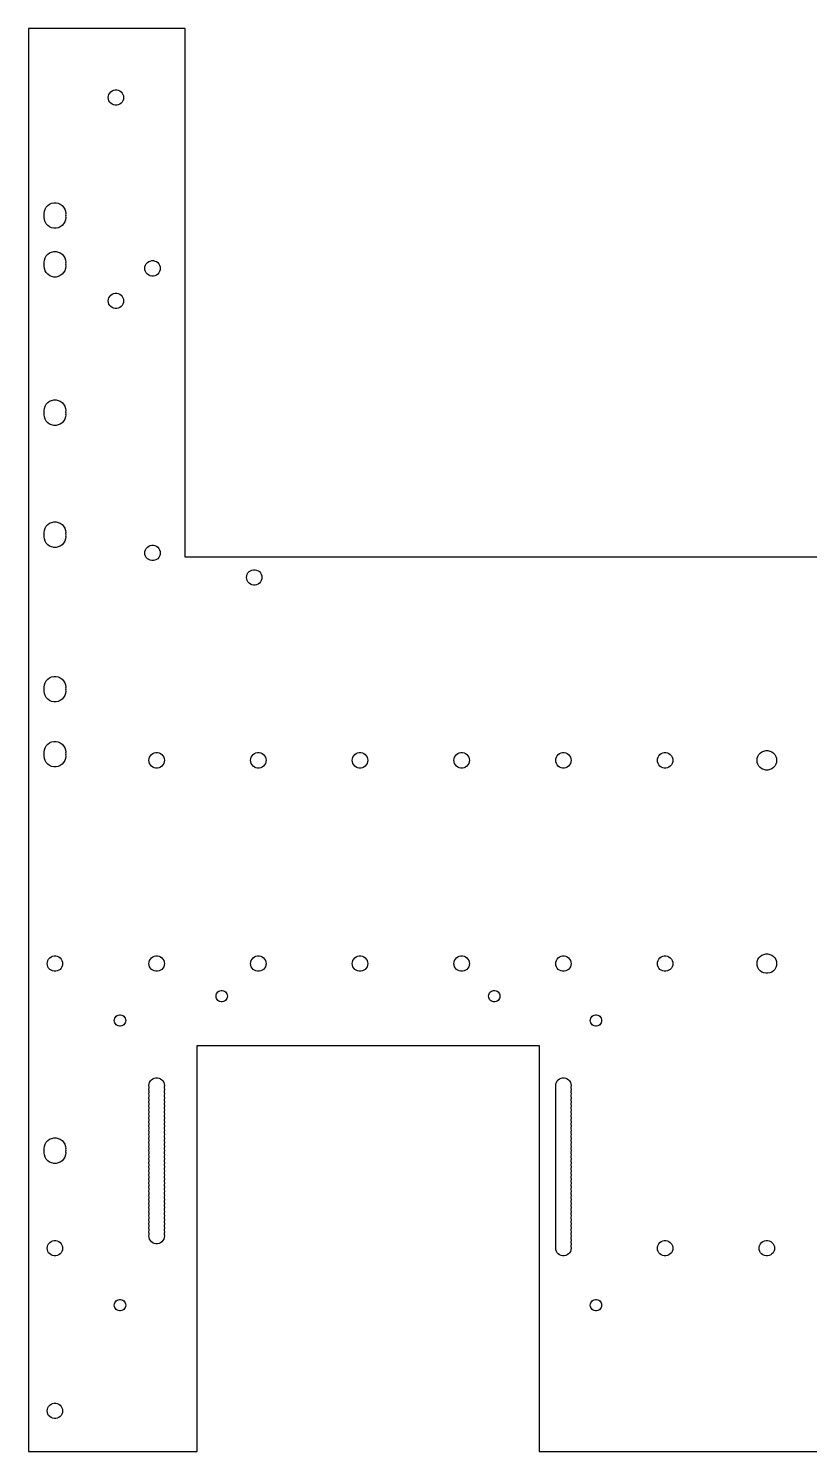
# Model space of a CAD drawing. Extents: x 0 to 384, y 0 to 350.
# Drawn here: x 0.2 to 192.1, y 0.2 to 350 of the extents above; entities that cross this region are included whole.
import ezdxf

# ---------------------------------------------------------------- set-up
doc = ezdxf.new("R2010")
doc.units = 0
doc.layers.add('Layer_1', color=7, linetype='CONTINUOUS')

msp = doc.modelspace()

# ---------------------------------------------------------------- linework, layer by layer
at = {"layer": 'Layer_1', "color": 7}
for points in [[(41.721136, 100.07416), (125.66323, 100.07416), (125.66323, 0.24974), (383.985, 0.24974), (383.985, 349.984991), (346.51084, 349.984991), (346.51084, 220.083353), (38.723204, 220.083353), (38.723204, 349.984991), (0.249744, 349.984991), (0.249744, 0.24974), (41.721136, 0.24974)], [(21.536473, 331.109287), (21.148244, 331.192487), (20.78566, 331.354347), (20.464621, 331.587303), (20.199103, 331.88228), (20.000816, 332.226042), (19.878065, 332.60384), (19.836515, 332.998503), (19.878065, 333.393206), (20.000816, 333.771003), (20.199103, 334.114766), (20.464621, 334.409365), (20.78566, 334.642321), (21.148244, 334.80418), (21.536473, 334.88738), (21.933389, 334.88738), (22.32162, 334.80418), (22.684205, 334.642321), (23.005243, 334.409365), (23.27076, 334.114766), (23.469048, 333.771003), (23.591799, 333.393206), (23.633339, 332.998503), (23.591799, 332.60384), (23.469048, 332.226042), (23.27076, 331.88228), (23.005243, 331.587303), (22.684205, 331.354347), (22.32162, 331.192487), (21.933389, 331.109287)], [(6.468445, 300.887173), (5.926948, 301.002138), (5.42118, 301.226775), (4.973275, 301.552384), (4.602759, 301.963121), (4.325911, 302.442724), (4.154816, 302.969333), (4.09703, 303.51992), (4.123468, 303.769516), (4.09703, 304.01949), (4.123468, 304.269086), (4.09703, 304.51906), (4.154816, 305.069647), (4.325911, 305.596257), (4.602759, 306.075897), (4.973275, 306.486558), (5.42118, 306.812168), (5.926948, 307.036804), (6.468445, 307.15177), (7.022066, 307.15177), (7.563601, 307.036804), (8.069369, 306.812168), (8.517236, 306.486558), (8.887752, 306.075897), (9.164601, 305.596257), (9.335695, 305.069647), (9.393482, 304.51906), (9.367044, 304.269086), (9.393482, 304.01949), (9.367044, 303.769516), (9.393482, 303.51992), (9.335695, 302.969333), (9.164601, 302.442724), (8.887752, 301.963121), (8.517236, 301.552384), (8.069369, 301.226775), (7.563601, 301.002138), (7.022066, 300.887173)], [(6.468445, 288.896237), (5.926948, 289.011202), (5.42118, 289.235838), (4.973275, 289.561448), (4.602759, 289.972185), (4.325911, 290.451825), (4.154816, 290.978397), (4.09703, 291.528984), (4.123468, 291.77858), (4.09703, 292.028554), (4.123468, 292.27815), (4.09703, 292.528124), (4.154816, 293.078673), (4.325911, 293.605283), (4.602759, 294.084923), (4.973275, 294.495622), (5.42118, 294.82161), (5.926948, 295.046246), (6.468445, 295.161212), (7.022066, 295.161212), (7.563601, 295.046246), (8.069369, 294.82161), (8.517236, 294.495622), (8.887752, 294.084923), (9.164601, 293.605283), (9.335695, 293.078673), (9.393482, 292.528124), (9.367044, 292.27815), (9.393482, 292.028554), (9.367044, 291.77858), (9.393482, 291.528984), (9.335695, 290.978397), (9.164601, 290.451825), (8.887752, 289.972185), (8.517236, 289.561448), (8.069369, 289.235838), (7.563601, 289.011202), (7.022066, 288.896237)], [(30.530267, 289.140916), (30.142038, 289.224115), (29.779454, 289.385974), (29.458416, 289.618931), (29.192897, 289.913908), (28.994609, 290.25767), (28.871859, 290.635467), (28.830319, 291.03017), (28.871859, 291.424872), (28.994609, 291.802669), (29.192897, 292.146431), (29.458416, 292.441409), (29.779454, 292.674365), (30.142038, 292.836224), (30.530267, 292.919423), (30.927184, 292.919423), (31.315414, 292.836224), (31.677999, 292.674365), (31.999036, 292.441409), (32.264554, 292.146431), (32.462843, 291.802669), (32.585592, 291.424872), (32.627132, 291.03017), (32.585592, 290.635467), (32.462843, 290.25767), (32.264554, 289.913908), (31.999036, 289.618931), (31.677999, 289.385974), (31.315414, 289.224115), (30.927184, 289.140916)], [(21.536473, 281.146996), (21.148244, 281.230196), (20.78566, 281.392055), (20.464621, 281.625012), (20.199103, 281.919989), (20.000816, 282.26375), (19.878065, 282.641549), (19.836515, 283.036251), (19.878065, 283.430953), (20.000816, 283.808751), (20.199103, 284.152513), (20.464621, 284.44749), (20.78566, 284.680447), (21.148244, 284.842305), (21.536473, 284.925505), (21.933389, 284.925505), (22.32162, 284.842305), (22.684205, 284.680447), (23.005243, 284.44749), (23.27076, 284.152513), (23.469048, 283.808751), (23.591799, 283.430953), (23.633339, 283.036251), (23.591799, 282.641549), (23.469048, 282.26375), (23.27076, 281.919989), (23.005243, 281.625012), (22.684205, 281.392055), (22.32162, 281.230196), (21.933389, 281.146996)], [(6.468445, 252.423744), (5.926948, 252.53871), (5.42118, 252.763346), (4.973275, 253.088956), (4.602759, 253.499654), (4.325911, 253.979295), (4.154816, 254.505905), (4.097029, 255.056454), (4.123467, 255.306428), (4.097029, 255.556023), (4.123467, 255.805998), (4.097029, 256.055594), (4.154816, 256.606181), (4.325911, 257.132752), (4.602759, 257.612393), (4.973275, 258.023092), (5.42118, 258.348702), (5.926948, 258.573338), (6.468445, 258.688303), (7.022066, 258.688303), (7.563601, 258.573338), (8.069369, 258.348702), (8.517236, 258.023092), (8.887752, 257.612393), (9.164601, 257.132752), (9.335695, 256.606181), (9.393482, 256.055594), (9.367044, 255.805998), (9.393482, 255.556023), (9.367044, 255.306428), (9.393482, 255.056454), (9.335695, 254.505905), (9.164601, 253.979295), (8.887752, 253.499654), (8.517236, 253.088956), (8.069369, 252.763346), (7.563601, 252.53871), (7.022066, 252.423744)], [(6.468445, 222.446422), (5.926948, 222.561388), (5.42118, 222.786024), (4.973275, 223.112012), (4.602759, 223.522674), (4.325911, 224.002314), (4.154816, 224.528924), (4.09703, 225.079472), (4.123468, 225.329067), (4.09703, 225.578664), (4.123468, 225.82826), (4.09703, 226.078234), (4.154816, 226.62882), (4.325911, 227.155393), (4.602759, 227.635034), (4.973275, 228.04577), (5.42118, 228.371758), (5.926948, 228.596395), (6.468445, 228.711361), (7.022066, 228.711361), (7.563601, 228.596395), (8.069369, 228.371758), (8.517236, 228.04577), (8.887752, 227.635034), (9.164601, 227.155393), (9.335695, 226.62882), (9.393482, 226.078234), (9.367044, 225.82826), (9.393482, 225.578664), (9.367044, 225.329067), (9.393482, 225.079472), (9.335695, 224.528924), (9.164601, 224.002314), (8.887752, 223.522674), (8.517236, 223.112012), (8.069369, 222.786024), (7.563601, 222.561388), (7.022066, 222.446422)], [(30.530267, 219.193883), (30.142038, 219.277083), (29.779454, 219.438943), (29.458416, 219.671521), (29.192897, 219.966498), (28.994609, 220.310259), (28.871859, 220.688057), (28.830319, 221.082759), (28.871859, 221.477461), (28.994609, 221.855259), (29.192897, 222.19902), (29.458416, 222.493998), (29.779454, 222.726576), (30.142038, 222.888813), (30.530267, 222.972013), (30.927184, 222.972013), (31.315414, 222.888813), (31.677999, 222.726576), (31.999036, 222.493998), (32.264554, 222.19902), (32.462843, 221.855259), (32.585592, 221.477461), (32.627132, 221.082759), (32.585592, 220.688057), (32.462843, 220.310259), (32.264554, 219.966498), (31.999036, 219.671521), (31.677999, 219.438943), (31.315414, 219.277083), (30.927184, 219.193883)], [(55.513018, 213.198434), (55.124788, 213.281634), (54.762204, 213.443492), (54.441165, 213.676071), (54.175648, 213.971048), (53.977359, 214.31481), (53.85461, 214.692608), (53.81306, 215.08731), (53.85461, 215.482012), (53.977359, 215.85981), (54.175648, 216.203571), (54.441165, 216.498171), (54.762204, 216.730749), (55.124788, 216.892607), (55.513018, 216.975807), (55.909934, 216.975807), (56.298164, 216.892607), (56.660748, 216.730749), (56.981786, 216.498171), (57.247304, 216.203571), (57.445592, 215.85981), (57.568342, 215.482012), (57.609892, 215.08731), (57.568342, 214.692608), (57.445592, 214.31481), (57.247304, 213.971048), (56.981786, 213.676071), (56.660748, 213.443492), (56.298164, 213.281634), (55.909934, 213.198434)], [(6.468445, 184.47518), (5.926948, 184.58977), (5.42118, 184.81441), (4.973275, 185.1404), (4.602759, 185.55105), (4.325911, 186.0307), (4.154816, 186.55731), (4.097029, 187.10793), (4.123467, 187.35791), (4.097029, 187.6075), (4.123467, 187.8571), (4.097029, 188.10669), (4.154816, 188.65724), (4.325911, 189.18389), (4.602759, 189.66353), (4.973275, 190.07419), (5.42118, 190.40018), (5.926948, 190.62482), (6.468445, 190.73979), (7.022066, 190.73979), (7.563601, 190.62482), (8.069369, 190.40018), (8.517236, 190.07419), (8.887752, 189.66353), (9.164601, 189.18389), (9.335695, 188.65724), (9.393482, 188.10669), (9.367044, 187.8571), (9.393482, 187.6075), (9.367044, 187.35791), (9.393482, 187.10793), (9.335695, 186.55731), (9.164601, 186.0307), (8.887752, 185.55105), (8.517236, 185.1404), (8.069369, 184.81441), (7.563601, 184.58977), (7.022066, 184.47518)], [(6.468445, 168.48731), (5.926948, 168.60226), (5.42118, 168.8269), (4.973275, 169.15251), (4.602759, 169.56318), (4.325911, 170.04282), (4.154816, 170.56942), (4.097029, 171.12001), (4.123467, 171.36961), (4.097029, 171.61921), (4.123467, 171.86881), (4.097029, 172.11839), (4.154816, 172.66894), (4.325911, 173.19556), (4.602759, 173.6752), (4.973275, 174.08589), (5.42118, 174.41188), (5.926948, 174.63652), (6.468445, 174.75149), (7.022066, 174.75149), (7.563601, 174.63652), (8.069369, 174.41188), (8.517236, 174.08589), (8.887752, 173.6752), (9.164601, 173.19556), (9.335695, 172.66894), (9.393482, 172.11839), (9.367044, 171.86881), (9.393482, 171.61921), (9.367044, 171.36961), (9.393482, 171.12001), (9.335695, 170.56942), (9.164601, 170.04282), (8.887752, 169.56318), (8.517236, 169.15251), (8.069369, 168.8269), (7.563601, 168.60226), (7.022066, 168.48731)], [(31.529565, 168.23249), (31.141336, 168.31559), (30.778751, 168.47783), (30.457712, 168.71042), (30.192195, 169.00538), (29.993907, 169.34915), (29.871157, 169.72695), (29.829617, 170.12165), (29.871157, 170.51639), (29.993907, 170.89419), (30.192195, 171.23795), (30.457712, 171.53293), (30.778751, 171.76551), (31.141336, 171.92736), (31.529565, 172.01056), (31.926482, 172.01056), (32.314711, 171.92736), (32.677296, 171.76551), (32.998335, 171.53293), (33.263853, 171.23795), (33.462141, 170.89419), (33.584891, 170.51639), (33.626431, 170.12165), (33.584891, 169.72695), (33.462141, 169.34915), (33.263853, 169.00538), (32.998335, 168.71042), (32.677296, 168.47783), (32.314711, 168.31559), (31.926482, 168.23249)], [(56.909269, 168.23249), (56.512316, 168.23249), (56.124085, 168.31559), (55.761502, 168.47783), (55.440463, 168.71042), (55.174946, 169.00538), (54.976279, 169.34915), (54.85353, 169.72695), (54.81199, 170.12165), (54.85353, 170.51639), (54.976279, 170.89419), (55.174946, 171.23795), (55.440463, 171.53293), (55.761502, 171.76551), (56.124085, 171.92736), (56.512316, 172.01056), (56.909269, 172.01056), (57.2975, 171.92736), (57.660084, 171.76551), (57.981123, 171.53293), (58.24664, 171.23795), (58.444928, 170.89419), (58.567678, 170.51639), (58.609228, 170.12165), (58.567678, 169.72695), (58.444928, 169.34915), (58.24664, 169.00538), (57.981123, 168.71042), (57.660084, 168.47783), (57.2975, 168.31559)], [(80.157619, 169.00491), (79.958954, 169.34867), (79.836959, 169.72647), (79.795039, 170.12117), (79.836959, 170.51588), (79.958954, 170.89367), (80.157619, 171.23743), (80.423515, 171.53241), (80.744176, 171.765), (81.106761, 171.92722), (81.494499, 172.01052), (81.892208, 172.01052), (82.279947, 171.92722), (82.642532, 171.765), (82.963192, 171.53241), (83.229087, 171.23743), (83.427754, 170.89367), (83.549748, 170.51588), (83.591668, 170.12117), (83.549748, 169.72647), (83.427754, 169.34867), (83.229087, 169.00491), (82.963192, 168.70994), (82.642532, 168.47736), (82.279947, 168.3155), (81.892208, 168.2324), (81.494499, 168.2324), (81.106761, 168.3155), (80.744176, 168.47736), (80.423515, 168.70994)], [(106.47745, 168.23249), (106.08974, 168.31559), (105.72715, 168.47783), (105.40649, 168.71042), (105.1406, 169.00538), (104.94193, 169.34915), (104.81993, 169.72695), (104.77803, 170.12165), (104.81993, 170.51639), (104.94193, 170.89419), (105.1406, 171.23795), (105.40649, 171.53293), (105.72715, 171.76551), (106.08974, 171.92736), (106.47745, 172.01056), (106.87518, 172.01056), (107.26293, 171.92736), (107.62551, 171.76551), (107.94617, 171.53293), (108.21207, 171.23795), (108.41073, 170.89419), (108.53272, 170.51639), (108.57462, 170.12165), (108.53272, 169.72695), (108.41073, 169.34915), (108.21207, 169.00538), (107.94617, 168.71042), (107.62551, 168.47783), (107.26293, 168.31559), (106.87518, 168.23249)], [(131.46021, 168.23249), (131.07249, 168.31559), (130.70989, 168.47783), (130.38924, 168.71042), (130.12335, 169.00538), (129.92467, 169.34915), (129.80268, 169.72695), (129.76078, 170.12165), (129.80268, 170.51639), (129.92467, 170.89419), (130.12335, 171.23795), (130.38924, 171.53293), (130.70989, 171.76551), (131.07249, 171.92736), (131.46021, 172.01056), (131.85793, 172.01056), (132.24567, 171.92736), (132.60825, 171.76551), (132.92892, 171.53293), (133.19481, 171.23795), (133.39347, 170.89419), (133.51547, 170.51639), (133.55737, 170.12165), (133.51547, 169.72695), (133.39347, 169.34915), (133.19481, 169.00538), (132.92892, 168.71042), (132.60825, 168.47783), (132.24567, 168.31559), (131.85793, 168.23249)], [(156.44297, 168.23249), (156.05523, 168.31559), (155.69265, 168.47783), (155.37199, 168.71042), (155.1061, 169.00538), (154.90742, 169.34915), (154.78544, 169.72695), (154.74354, 170.12165), (154.78544, 170.51639), (154.90742, 170.89419), (155.1061, 171.23795), (155.37199, 171.53293), (155.69265, 171.76551), (156.05523, 171.92736), (156.44297, 172.01056), (156.84068, 172.01056), (157.22843, 171.92736), (157.59101, 171.76551), (157.91168, 171.53293), (158.17757, 171.23795), (158.37623, 170.89419), (158.49823, 170.51639), (158.54013, 170.12165), (158.49823, 169.72695), (158.37623, 169.34915), (158.17757, 169.00538), (157.91168, 168.71042), (157.59101, 168.47783), (157.22843, 168.31559), (156.84068, 168.23249)], [(181.37379, 167.73586), (180.88313, 167.83986), (180.42544, 168.04446), (180.01973, 168.3383), (179.68395, 168.71119), (179.43317, 169.1459), (179.27831, 169.62251), (179.22621, 170.12113), (179.27831, 170.61976), (179.43317, 171.09638), (179.68395, 171.53109), (180.01973, 171.90397), (180.42544, 172.19782), (180.88313, 172.4024), (181.37379, 172.5064), (181.87544, 172.5064), (182.3661, 172.4024), (182.82378, 172.19782), (183.2295, 171.90397), (183.56526, 171.53109), (183.81606, 171.09638), (183.97091, 170.61976), (184.02301, 170.12113), (183.97091, 169.62251), (183.81606, 169.1459), (183.56526, 168.71119), (183.2295, 168.3383), (182.82378, 168.04446), (182.3661, 167.83986), (181.87544, 167.73586)], [(181.37379, 117.77372), (180.88313, 117.87772), (180.42544, 118.08232), (180.01973, 118.37616), (179.68395, 118.74904), (179.43317, 119.18368), (179.27831, 119.66033), (179.22621, 120.15895), (179.27831, 120.65759), (179.43317, 121.13424), (179.68395, 121.56887), (180.01973, 121.94176), (180.42544, 122.2356), (180.88313, 122.44019), (181.37379, 122.54419), (181.87544, 122.54419), (182.3661, 122.44019), (182.82378, 122.2356), (183.2295, 121.94176), (183.56526, 121.56887), (183.81606, 121.13424), (183.97091, 120.65759), (184.02301, 120.15895), (183.97091, 119.66033), (183.81606, 119.18368), (183.56526, 118.74904), (183.2295, 118.37616), (182.82378, 118.08232), (182.3661, 117.87772), (181.87544, 117.77372)], [(6.546816, 118.27031), (6.158587, 118.35351), (5.796002, 118.51537), (5.474964, 118.74833), (5.209446, 119.04292), (5.011158, 119.38668), (4.888408, 119.76448), (4.846862, 120.15918), (4.888408, 120.55389), (5.011158, 120.93168), (5.209446, 121.27544), (5.474964, 121.57005), (5.796002, 121.80301), (6.158587, 121.96486), (6.546816, 122.04806), (6.943733, 122.04806), (7.331963, 121.96486), (7.694547, 121.80301), (8.015585, 121.57005), (8.281103, 121.27544), (8.479391, 120.93168), (8.602141, 120.55389), (8.643687, 120.15918), (8.602141, 119.76448), (8.479391, 119.38668), (8.281103, 119.04292), (8.015585, 118.74833), (7.694547, 118.51537), (7.331963, 118.35351), (6.943733, 118.27031)], [(31.529565, 118.27031), (31.141336, 118.35351), (30.778751, 118.51537), (30.457712, 118.74833), (30.192195, 119.04292), (29.993907, 119.38668), (29.871157, 119.76448), (29.829617, 120.15918), (29.871157, 120.55389), (29.993907, 120.93168), (30.192195, 121.27544), (30.457712, 121.57005), (30.778751, 121.80301), (31.141336, 121.96486), (31.529565, 122.04806), (31.926482, 122.04806), (32.314711, 121.96486), (32.677296, 121.80301), (32.998335, 121.57005), (33.263853, 121.27544), (33.462141, 120.93168), (33.584891, 120.55389), (33.626431, 120.15918), (33.584891, 119.76448), (33.462141, 119.38668), (33.263853, 119.04292), (32.998335, 118.74833), (32.677296, 118.51537), (32.314711, 118.35351), (31.926482, 118.27031)], [(56.512316, 118.27031), (56.124085, 118.35351), (55.761502, 118.51537), (55.440463, 118.74833), (55.174946, 119.04292), (54.976279, 119.38668), (54.85353, 119.76448), (54.81199, 120.15918), (54.85353, 120.55389), (54.976279, 120.93168), (55.174946, 121.27544), (55.440463, 121.57005), (55.761502, 121.80301), (56.124085, 121.96486), (56.512316, 122.04806), (56.909269, 122.04806), (57.2975, 121.96486), (57.660084, 121.80301), (57.981123, 121.57005), (58.24664, 121.27544), (58.444928, 120.93168), (58.567678, 120.55389), (58.609228, 120.15918), (58.567678, 119.76448), (58.444928, 119.38668), (58.24664, 119.04292), (57.981123, 118.74833), (57.660084, 118.51537), (57.2975, 118.35351), (56.909269, 118.27031)], [(81.494688, 118.27031), (81.106949, 118.35351), (80.744365, 118.51537), (80.423703, 118.74833), (80.157808, 119.04292), (79.959143, 119.38668), (79.837147, 119.76448), (79.795227, 120.15918), (79.837147, 120.55389), (79.959143, 120.93168), (80.157808, 121.27544), (80.423703, 121.57005), (80.744365, 121.80301), (81.106949, 121.96486), (81.494688, 122.04806), (81.892397, 122.04806), (82.280135, 121.96486), (82.64272, 121.80301), (82.963381, 121.57005), (83.229275, 121.27544), (83.427942, 120.93168), (83.549937, 120.55389), (83.591847, 120.15918), (83.549937, 119.76448), (83.427942, 119.38668), (83.229275, 119.04292), (82.963381, 118.74833), (82.64272, 118.51537), (82.280135, 118.35351), (81.892397, 118.27031)], [(106.47745, 118.27031), (106.08974, 118.35351), (105.72715, 118.51537), (105.40649, 118.74833), (105.1406, 119.04292), (104.94193, 119.38668), (104.81993, 119.76448), (104.77803, 120.15918), (104.81993, 120.55389), (104.94193, 120.93168), (105.1406, 121.27544), (105.40649, 121.57005), (105.72715, 121.80301), (106.08974, 121.96486), (106.47745, 122.04806), (106.87518, 122.04806), (107.26293, 121.96486), (107.62551, 121.80301), (107.94617, 121.57005), (108.21207, 121.27544), (108.41073, 120.93168), (108.53272, 120.55389), (108.57462, 120.15918), (108.53272, 119.76448), (108.41073, 119.38668), (108.21207, 119.04292), (107.94617, 118.74833), (107.62551, 118.51537), (107.26293, 118.35351), (106.87518, 118.27031)], [(131.46021, 118.27031), (131.07249, 118.35351), (130.70989, 118.51537), (130.38924, 118.74833), (130.12335, 119.04292), (129.92467, 119.38668), (129.80268, 119.76448), (129.76078, 120.15918), (129.80268, 120.55389), (129.92467, 120.93168), (130.12335, 121.27544), (130.38924, 121.57005), (130.70989, 121.80301), (131.07249, 121.96486), (131.46021, 122.04806), (131.85793, 122.04806), (132.24567, 121.96486), (132.60825, 121.80301), (132.92892, 121.57005), (133.19481, 121.27544), (133.39347, 120.93168), (133.51547, 120.55389), (133.55737, 120.15918), (133.51547, 119.76448), (133.39347, 119.38668), (133.19481, 119.04292), (132.92892, 118.74833), (132.60825, 118.51537), (132.24567, 118.35351), (131.85793, 118.27031)], [(156.44297, 118.27031), (156.05523, 118.35351), (155.69265, 118.51537), (155.37199, 118.74833), (155.1061, 119.04292), (154.90742, 119.38668), (154.78544, 119.76448), (154.74354, 120.15918), (154.78544, 120.55389), (154.90742, 120.93168), (155.1061, 121.27544), (155.37199, 121.57005), (155.69265, 121.80301), (156.05523, 121.96486), (156.44297, 122.04806), (156.84068, 122.04806), (157.22843, 121.96486), (157.59101, 121.80301), (157.91168, 121.57005), (158.17757, 121.27544), (158.37623, 120.93168), (158.49823, 120.55389), (158.54013, 120.15918), (158.49823, 119.76448), (158.37623, 119.38668), (158.17757, 119.04292), (157.91168, 118.74833), (157.59101, 118.51537), (157.22843, 118.35351), (156.84068, 118.27031)], [(47.570793, 110.77399), (47.284881, 110.83479), (47.017475, 110.95392), (46.780662, 111.1256), (46.585018, 111.3423), (46.438851, 111.59606), (46.348581, 111.87363), (46.318361, 112.16446), (46.348581, 112.45527), (46.438851, 112.73285), (46.585018, 112.98661), (46.780662, 113.20331), (47.017475, 113.37499), (47.284881, 113.49412), (47.570793, 113.55492), (47.863127, 113.55492), (48.149041, 113.49412), (48.416446, 113.37499), (48.652881, 113.20331), (48.848526, 112.98661), (48.994693, 112.73285), (49.084953, 112.45527), (49.115173, 112.16446), (49.084953, 111.87363), (48.994693, 111.59606), (48.848526, 111.3423), (48.652881, 111.1256), (48.416446, 110.95392), (48.149041, 110.83479), (47.863127, 110.77399)], [(114.52489, 110.77399), (114.23821, 110.83479), (113.97157, 110.95392), (113.73475, 111.1256), (113.53872, 111.3423), (113.39294, 111.59606), (113.30314, 111.87363), (113.27294, 112.16446), (113.30314, 112.45527), (113.39294, 112.73285), (113.53872, 112.98661), (113.73475, 113.20331), (113.97157, 113.37499), (114.23821, 113.49412), (114.52489, 113.55492), (114.81685, 113.55492), (115.10351, 113.49412), (115.37016, 113.37499), (115.60698, 113.20331), (115.80299, 112.98661), (115.94879, 112.73285), (116.03879, 112.45527), (116.06899, 112.16446), (116.03879, 111.87363), (115.94879, 111.59606), (115.80299, 111.3423), (115.60698, 111.1256), (115.37016, 110.95392), (115.10351, 110.83479), (114.81685, 110.77399)], [(22.588043, 104.77855), (22.302131, 104.83935), (22.034724, 104.95848), (21.798289, 105.13017), (21.602644, 105.34687), (21.456478, 105.60063), (21.366218, 105.87858), (21.335998, 106.1694), (21.366218, 106.46022), (21.456478, 106.73818), (21.602644, 106.99194), (21.798289, 107.20863), (22.034724, 107.38032), (22.302131, 107.49945), (22.588043, 107.56025), (22.880378, 107.56025), (23.16629, 107.49945), (23.433696, 107.38032), (23.670131, 107.20863), (23.865776, 106.99194), (24.011943, 106.73818), (24.102213, 106.46022), (24.132433, 106.1694), (24.102213, 105.87858), (24.011943, 105.60063), (23.865776, 105.34687), (23.670131, 105.13017), (23.433696, 104.95848), (23.16629, 104.83935), (22.880378, 104.77855)], [(139.50767, 104.77855), (139.221, 104.83935), (138.95435, 104.95848), (138.71754, 105.13017), (138.52151, 105.34687), (138.37573, 105.60063), (138.28583, 105.87858), (138.25563, 106.1694), (138.28583, 106.46022), (138.37573, 106.73818), (138.52151, 106.99194), (138.71754, 107.20863), (138.95435, 107.38032), (139.221, 107.49945), (139.50767, 107.56025), (139.79963, 107.56025), (140.0863, 107.49945), (140.35295, 107.38032), (140.58977, 107.20863), (140.78577, 106.99194), (140.93156, 106.73818), (141.02146, 106.46022), (141.05166, 106.1694), (141.02146, 105.87858), (140.93156, 105.60063), (140.78577, 105.34687), (140.58977, 105.13017), (140.35295, 104.95848), (140.0863, 104.83935), (139.79963, 104.77855)], [(31.529565, 51.32142), (31.141336, 51.40432), (30.778751, 51.5658), (30.457712, 51.79914), (30.192195, 52.09412), (29.993907, 52.43788), (29.871157, 52.81567), (29.829617, 53.21038), (29.871157, 53.60508), (29.905147, 53.71021), (29.871157, 53.81534), (29.829617, 54.21005), (29.871157, 54.60475), (29.905147, 54.70988), (29.871157, 54.81501), (29.829617, 55.20972), (29.871157, 55.60442), (29.905147, 55.70955), (29.871157, 55.81468), (29.829617, 56.20939), (29.871157, 56.60409), (29.905147, 56.70922), (29.871157, 56.81435), (29.829617, 57.20906), (29.871157, 57.60376), (29.905147, 57.70889), (29.871157, 57.81402), (29.829617, 58.20873), (29.871157, 58.60343), (29.905147, 58.70856), (29.871157, 58.8137), (29.829617, 59.2084), (29.871157, 59.60311), (29.905147, 59.70824), (29.871157, 59.81337), (29.829617, 60.20807), (29.871157, 60.60281), (29.905147, 60.70795), (29.871157, 60.81308), (29.829617, 61.20778), (29.871157, 61.60244), (29.905147, 61.70758), (29.871157, 61.81271), (29.829617, 62.20741), (29.871157, 62.60211), (29.905147, 62.70725), (29.871157, 62.81238), (29.829617, 63.20708), (29.871157, 63.60178), (29.905147, 63.70692), (29.871157, 63.81205), (29.829617, 64.20675), (29.871157, 64.60145), (29.905147, 64.70659), (29.871157, 64.81172), (29.829617, 65.20642), (29.871157, 65.60112), (29.905147, 65.70626), (29.871157, 65.81139), (29.829617, 66.20606), (29.871157, 66.60076), (29.905147, 66.70589), (29.871157, 66.81102), (29.829617, 67.20572), (29.871157, 67.60045), (29.905147, 67.70559), (29.871157, 67.81072), (29.829617, 68.20543), (29.871157, 68.60012), (29.905147, 68.70525), (29.871157, 68.81039), (29.829617, 69.20509), (29.871157, 69.59979), (29.905147, 69.70492), (29.871157, 69.81006), (29.829617, 70.20476), (29.871157, 70.5995), (29.905147, 70.70463), (29.871157, 70.80976), (29.829617, 71.20447), (29.871157, 71.59917), (29.905147, 71.7043), (29.871157, 71.80943), (29.829617, 72.20414), (29.871157, 72.59884), (29.905147, 72.70397), (29.871157, 72.80911), (29.829617, 73.20381), (29.871157, 73.59855), (29.905147, 73.70369), (29.871157, 73.80882), (29.829617, 74.20352), (29.871157, 74.59819), (29.905147, 74.70332), (29.871157, 74.80845), (29.829617, 75.20315), (29.871157, 75.59786), (29.905147, 75.70299), (29.871157, 75.80812), (29.829617, 76.20282), (29.871157, 76.59753), (29.905147, 76.70266), (29.871157, 76.80779), (29.829617, 77.20249), (29.871157, 77.5972), (29.905147, 77.70233), (29.871157, 77.80746), (29.829617, 78.20216), (29.871157, 78.59687), (29.905147, 78.702), (29.871157, 78.80713), (29.829617, 79.20179), (29.871157, 79.5965), (29.905147, 79.70163), (29.871157, 79.80676), (29.829617, 80.20146), (29.871157, 80.59621), (29.905147, 80.70134), (29.871157, 80.80647), (29.829617, 81.20118), (29.871157, 81.59588), (29.905147, 81.70101), (29.871157, 81.80614), (29.829617, 82.20085), (29.871157, 82.59555), (29.905147, 82.70068), (29.871157, 82.80581), (29.829617, 83.20052), (29.871157, 83.59522), (29.905147, 83.70035), (29.871157, 83.80548), (29.829617, 84.20019), (29.871157, 84.59489), (29.905147, 84.70002), (29.871157, 84.80515), (29.829617, 85.19986), (29.871157, 85.59455), (29.905147, 85.69969), (29.871157, 85.80482), (29.829617, 86.19953), (29.871157, 86.59422), (29.905147, 86.69936), (29.871157, 86.80449), (29.829617, 87.1992), (29.871157, 87.59389), (29.905147, 87.69903), (29.871157, 87.80417), (29.829617, 88.19887), (29.871157, 88.59357), (29.905147, 88.69871), (29.871157, 88.80384), (29.829617, 89.19854), (29.871157, 89.59324), (29.905147, 89.69838), (29.871157, 89.80351), (29.829617, 90.19821), (29.871157, 90.59291), (29.993907, 90.97071), (30.192195, 91.31447), (30.457712, 91.60945), (30.778751, 91.84202), (31.141336, 92.00388), (31.529565, 92.08708), (31.926482, 92.08708), (32.314711, 92.00388), (32.677296, 91.84202), (32.998335, 91.60945), (33.263853, 91.31447), (33.462141, 90.97071), (33.584891, 90.59291), (33.626431, 90.19821), (33.584891, 89.80351), (33.550901, 89.69838), (33.584891, 89.59324), (33.626431, 89.19854), (33.584891, 88.80384), (33.550901, 88.69871), (33.584891, 88.59357), (33.626431, 88.19887), (33.584891, 87.80417), (33.550901, 87.69903), (33.584891, 87.59389), (33.626431, 87.1992), (33.584891, 86.80449), (33.550901, 86.69936), (33.584891, 86.59422), (33.626431, 86.19953), (33.584891, 85.80482), (33.550901, 85.69969), (33.584891, 85.59455), (33.626431, 85.19986), (33.584891, 84.80515), (33.550901, 84.70002), (33.584891, 84.59489), (33.626431, 84.20019), (33.584891, 83.80548), (33.550901, 83.70035), (33.584891, 83.59522), (33.626431, 83.20052), (33.584891, 82.80581), (33.550901, 82.70068), (33.584891, 82.59555), (33.626431, 82.20085), (33.584891, 81.80614), (33.550901, 81.70101), (33.584891, 81.59588), (33.626431, 81.20118), (33.584891, 80.80647), (33.550901, 80.70134), (33.584891, 80.59621), (33.626431, 80.20146), (33.584891, 79.80676), (33.550901, 79.70163), (33.584891, 79.5965), (33.626431, 79.20179), (33.584891, 78.80713), (33.550901, 78.702), (33.584891, 78.59687), (33.626431, 78.20216), (33.584891, 77.80746), (33.550901, 77.70233), (33.584891, 77.5972), (33.626431, 77.20249), (33.584891, 76.80779), (33.550901, 76.70266), (33.584891, 76.59753), (33.626431, 76.20282), (33.584891, 75.80812), (33.550901, 75.70299), (33.584891, 75.59786), (33.626431, 75.20315), (33.584891, 74.80845), (33.550901, 74.70332), (33.584891, 74.59819), (33.626431, 74.20352), (33.584891, 73.80882), (33.550901, 73.70369), (33.584891, 73.59855), (33.626431, 73.20381), (33.584891, 72.80911), (33.550901, 72.70397), (33.584891, 72.59884), (33.626431, 72.20414), (33.584891, 71.80943), (33.550901, 71.7043), (33.584891, 71.59917), (33.626431, 71.20447), (33.584891, 70.80976), (33.550901, 70.70463), (33.584891, 70.5995), (33.626431, 70.20476), (33.584891, 69.81006), (33.550901, 69.70492), (33.584891, 69.59979), (33.626431, 69.20509), (33.584891, 68.81039), (33.550901, 68.70525), (33.584891, 68.60012), (33.626431, 68.20543), (33.584891, 67.81072), (33.550901, 67.70559), (33.584891, 67.60045), (33.626431, 67.20572), (33.584891, 66.81102), (33.550901, 66.70589), (33.584891, 66.60076), (33.626431, 66.20606), (33.584891, 65.81139), (33.550901, 65.70626), (33.584891, 65.60112), (33.626431, 65.20642), (33.584891, 64.81172), (33.550901, 64.70659), (33.584891, 64.60145), (33.626431, 64.20675), (33.584891, 63.81205), (33.550901, 63.70692), (33.584891, 63.60178), (33.626431, 63.20708), (33.584891, 62.81238), (33.550901, 62.70725), (33.584891, 62.60211), (33.626431, 62.20741), (33.584891, 61.81271), (33.550901, 61.70758), (33.584891, 61.60244), (33.626431, 61.20778), (33.584891, 60.81308), (33.550901, 60.70795), (33.584891, 60.60281), (33.626431, 60.20807), (33.584891, 59.81337), (33.550901, 59.70824), (33.584891, 59.60311), (33.626431, 59.2084), (33.584891, 58.8137), (33.550901, 58.70856), (33.584891, 58.60343), (33.626431, 58.20873), (33.584891, 57.81402), (33.550901, 57.70889), (33.584891, 57.60376), (33.626431, 57.20906), (33.584891, 56.81435), (33.550901, 56.70922), (33.584891, 56.60409), (33.626431, 56.20939), (33.584891, 55.81468), (33.550901, 55.70955), (33.584891, 55.60442), (33.626431, 55.20972), (33.584891, 54.81501), (33.550901, 54.70988), (33.584891, 54.60475), (33.626431, 54.21005), (33.584891, 53.81534), (33.550901, 53.71021), (33.584891, 53.60508), (33.626431, 53.21038), (33.584891, 52.81567), (33.462141, 52.43788), (33.263853, 52.09412), (32.998335, 51.79914), (32.677296, 51.5658), (32.314711, 51.40432), (31.926482, 51.32142)], [(131.46021, 48.3237), (131.07249, 48.4066), (130.70989, 48.56809), (130.38924, 48.80105), (130.12335, 49.09602), (129.92467, 49.43979), (129.80268, 49.81758), (129.76078, 50.21228), (129.80268, 50.60699), (129.83668, 50.71212), (129.80268, 50.81725), (129.76078, 51.21196), (129.80268, 51.60666), (129.83668, 51.71179), (129.80268, 51.81692), (129.76078, 52.21163), (129.80268, 52.60632), (129.83668, 52.71146), (129.80268, 52.81659), (129.76078, 53.21126), (129.80268, 53.60599), (129.83668, 53.71113), (129.80268, 53.81626), (129.76078, 54.21097), (129.80268, 54.60566), (129.83668, 54.7108), (129.80268, 54.81593), (129.76078, 55.21064), (129.80268, 55.60533), (129.83668, 55.71047), (129.80268, 55.8156), (129.76078, 56.21031), (129.80268, 56.605), (129.83668, 56.71014), (129.80268, 56.81527), (129.76078, 57.20998), (129.80268, 57.60467), (129.83668, 57.70981), (129.80268, 57.81495), (129.76078, 58.20965), (129.80268, 58.60435), (129.83668, 58.70949), (129.80268, 58.81462), (129.76078, 59.20931), (129.80268, 59.60402), (129.83668, 59.70915), (129.80268, 59.81429), (129.76078, 60.20898), (129.80268, 60.60369), (129.83668, 60.70882), (129.80268, 60.81396), (129.76078, 61.20865), (129.80268, 61.60332), (129.83668, 61.70846), (129.80268, 61.81359), (129.76078, 62.20829), (129.80268, 62.60299), (129.83668, 62.70813), (129.80268, 62.81326), (129.76078, 63.20796), (129.80268, 63.60266), (129.83668, 63.7078), (129.80268, 63.81293), (129.76078, 64.20763), (129.80268, 64.60233), (129.83668, 64.70747), (129.80268, 64.8126), (129.76078, 65.20731), (129.80268, 65.602), (129.83668, 65.70714), (129.80268, 65.81227), (129.76078, 66.20694), (129.80268, 66.60163), (129.83668, 66.70677), (129.80268, 66.8119), (129.76078, 67.2066), (129.80268, 67.60129), (129.83668, 67.70643), (129.80268, 67.81156), (129.76078, 68.20627), (129.80268, 68.60096), (129.83668, 68.7061), (129.80268, 68.81123), (129.76078, 69.20594), (129.80268, 69.60063), (129.83668, 69.70577), (129.80268, 69.8109), (129.76078, 70.20561), (129.80268, 70.6003), (129.83668, 70.70544), (129.80268, 70.81057), (129.76078, 71.20528), (129.80268, 71.59997), (129.83668, 71.70511), (129.80268, 71.81025), (129.76078, 72.20495), (129.80268, 72.59964), (129.83668, 72.70478), (129.80268, 72.80992), (129.76078, 73.20461), (129.80268, 73.59932), (129.83668, 73.70445), (129.80268, 73.80959), (129.76078, 74.20428), (129.80268, 74.59895), (129.83668, 74.70409), (129.80268, 74.80922), (129.76078, 75.20392), (129.80268, 75.59862), (129.83668, 75.70376), (129.80268, 75.80889), (129.76078, 76.20359), (129.80268, 76.59829), (129.83668, 76.70343), (129.80268, 76.80856), (129.76078, 77.20326), (129.80268, 77.59796), (129.83668, 77.7031), (129.80268, 77.80823), (129.76078, 78.20293), (129.80268, 78.59763), (129.83668, 78.70277), (129.80268, 78.8079), (129.76078, 79.20256), (129.80268, 79.59726), (129.83668, 79.7024), (129.80268, 79.80753), (129.76078, 80.20224), (129.80268, 80.59693), (129.83668, 80.70207), (129.80268, 80.8072), (129.76078, 81.20191), (129.80268, 81.5966), (129.83668, 81.70174), (129.80268, 81.80687), (129.76078, 82.20158), (129.80268, 82.59627), (129.83668, 82.70141), (129.80268, 82.80654), (129.76078, 83.20125), (129.80268, 83.59594), (129.83668, 83.70108), (129.80268, 83.80621), (129.76078, 84.20092), (129.80268, 84.59561), (129.83668, 84.70075), (129.80268, 84.80588), (129.76078, 85.20059), (129.80268, 85.59528), (129.83668, 85.70042), (129.80268, 85.80555), (129.76078, 86.20025), (129.80268, 86.59495), (129.83668, 86.70008), (129.80268, 86.80523), (129.76078, 87.19992), (129.80268, 87.59458), (129.83668, 87.69973), (129.80268, 87.80486), (129.76078, 88.19956), (129.80268, 88.59426), (129.83668, 88.6994), (129.80268, 88.80453), (129.76078, 89.19923), (129.80268, 89.59393), (129.83668, 89.69907), (129.80268, 89.8042), (129.76078, 90.1989), (129.80268, 90.5936), (129.92467, 90.9714), (130.12335, 91.31516), (130.38924, 91.60976), (130.70989, 91.84272), (131.07249, 92.00457), (131.46021, 92.08777), (131.85793, 92.08777), (132.24567, 92.00457), (132.60825, 91.84272), (132.92892, 91.60976), (133.19481, 91.31516), (133.39347, 90.9714), (133.51547, 90.5936), (133.55737, 90.1989), (133.51547, 89.8042), (133.48147, 89.69907), (133.51547, 89.59393), (133.55737, 89.19923), (133.51547, 88.80453), (133.48147, 88.6994), (133.51547, 88.59426), (133.55737, 88.19956), (133.51547, 87.80486), (133.48147, 87.69973), (133.51547, 87.59458), (133.55737, 87.19992), (133.51547, 86.80523), (133.48147, 86.70008), (133.51547, 86.59495), (133.55737, 86.20025), (133.51547, 85.80555), (133.48147, 85.70042), (133.51547, 85.59528), (133.55737, 85.20059), (133.51547, 84.80588), (133.48147, 84.70075), (133.51547, 84.59561), (133.55737, 84.20092), (133.51547, 83.80621), (133.48147, 83.70108), (133.51547, 83.59594), (133.55737, 83.20125), (133.51547, 82.80654), (133.48147, 82.70141), (133.51547, 82.59627), (133.55737, 82.20158), (133.51547, 81.80687), (133.48147, 81.70174), (133.51547, 81.5966), (133.55737, 81.20191), (133.51547, 80.8072), (133.48147, 80.70207), (133.51547, 80.59693), (133.55737, 80.20224), (133.51547, 79.80753), (133.48147, 79.7024), (133.51547, 79.59726), (133.55737, 79.20256), (133.51547, 78.8079), (133.48147, 78.70277), (133.51547, 78.59763), (133.55737, 78.20293), (133.51547, 77.80823), (133.48147, 77.7031), (133.51547, 77.59796), (133.55737, 77.20326), (133.51547, 76.80856), (133.48147, 76.70343), (133.51547, 76.59829), (133.55737, 76.20359), (133.51547, 75.80889), (133.48147, 75.70376), (133.51547, 75.59862), (133.55737, 75.20392), (133.51547, 74.80922), (133.48147, 74.70409), (133.51547, 74.59895), (133.55737, 74.20428), (133.51547, 73.80959), (133.48147, 73.70445), (133.51547, 73.59932), (133.55737, 73.20461), (133.51547, 72.80992), (133.48147, 72.70478), (133.51547, 72.59964), (133.55737, 72.20495), (133.51547, 71.81025), (133.48147, 71.70511), (133.51547, 71.59997), (133.55737, 71.20528), (133.51547, 70.81057), (133.48147, 70.70544), (133.51547, 70.6003), (133.55737, 70.20561), (133.51547, 69.8109), (133.48147, 69.70577), (133.51547, 69.60063), (133.55737, 69.20594), (133.51547, 68.81123), (133.48147, 68.7061), (133.51547, 68.60096), (133.55737, 68.20627), (133.51547, 67.81156), (133.48147, 67.70643), (133.51547, 67.60129), (133.55737, 67.2066), (133.51547, 66.8119), (133.48147, 66.70677), (133.51547, 66.60163), (133.55737, 66.20694), (133.51547, 65.81227), (133.48147, 65.70714), (133.51547, 65.602), (133.55737, 65.20731), (133.51547, 64.8126), (133.48147, 64.70747), (133.51547, 64.60233), (133.55737, 64.20763), (133.51547, 63.81293), (133.48147, 63.7078), (133.51547, 63.60266), (133.55737, 63.20796), (133.51547, 62.81326), (133.48147, 62.70813), (133.51547, 62.60299), (133.55737, 62.20829), (133.51547, 61.81359), (133.48147, 61.70846), (133.51547, 61.60332), (133.55737, 61.20865), (133.51547, 60.81396), (133.48147, 60.70882), (133.51547, 60.60369), (133.55737, 60.20898), (133.51547, 59.81429), (133.48147, 59.70915), (133.51547, 59.60402), (133.55737, 59.20931), (133.51547, 58.81462), (133.48147, 58.70949), (133.51547, 58.60435), (133.55737, 58.20965), (133.51547, 57.81495), (133.48147, 57.70981), (133.51547, 57.60467), (133.55737, 57.20998), (133.51547, 56.81527), (133.48147, 56.71014), (133.51547, 56.605), (133.55737, 56.21031), (133.51547, 55.8156), (133.48147, 55.71047), (133.51547, 55.60533), (133.55737, 55.21064), (133.51547, 54.81593), (133.48147, 54.7108), (133.51547, 54.60566), (133.55737, 54.21097), (133.51547, 53.81626), (133.48147, 53.71113), (133.51547, 53.60599), (133.55737, 53.21126), (133.51547, 52.81659), (133.48147, 52.71146), (133.51547, 52.60632), (133.55737, 52.21163), (133.51547, 51.81692), (133.48147, 51.71179), (133.51547, 51.60666), (133.55737, 51.21196), (133.51547, 50.81725), (133.48147, 50.71212), (133.51547, 50.60699), (133.55737, 50.21228), (133.51547, 49.81758), (133.39347, 49.43979), (133.19481, 49.09602), (132.92892, 48.80105), (132.60825, 48.56809), (132.24567, 48.4066), (131.85793, 48.3237)], [(6.468445, 71.06106), (5.926948, 71.17603), (5.42118, 71.40066), (4.973275, 71.72665), (4.602759, 72.13731), (4.325911, 72.61696), (4.154816, 73.14356), (4.097029, 73.69411), (4.123467, 73.94371), (4.097029, 74.1933), (4.123467, 74.44328), (4.097029, 74.69288), (4.154816, 75.24342), (4.325911, 75.77007), (4.602759, 76.24967), (4.973275, 76.66037), (5.42118, 76.98636), (5.926948, 77.211), (6.468445, 77.32597), (7.022066, 77.32597), (7.563601, 77.211), (8.069369, 76.98636), (8.517236, 76.66037), (8.887752, 76.24967), (9.164601, 75.77007), (9.335695, 75.24342), (9.393482, 74.69288), (9.367044, 74.44328), (9.393482, 74.1933), (9.367044, 73.94371), (9.393482, 73.69411), (9.335695, 73.14356), (9.164601, 72.61696), (8.887752, 72.13731), (8.517236, 71.72665), (8.069369, 71.40066), (7.563601, 71.17603), (7.022066, 71.06106)], [(6.546816, 48.3237), (6.158587, 48.4066), (5.796002, 48.56809), (5.474964, 48.80105), (5.209446, 49.09602), (5.011158, 49.43979), (4.888408, 49.81758), (4.846862, 50.21228), (4.888408, 50.60699), (5.011158, 50.98478), (5.209446, 51.32854), (5.474964, 51.62352), (5.796002, 51.85648), (6.158587, 52.01796), (6.546816, 52.10086), (6.943733, 52.10086), (7.331963, 52.01796), (7.694547, 51.85648), (8.015585, 51.62352), (8.281103, 51.32854), (8.479391, 50.98478), (8.602141, 50.60699), (8.643687, 50.21228), (8.602141, 49.81758), (8.479391, 49.43979), (8.281103, 49.09602), (8.015585, 48.80105), (7.694547, 48.56809), (7.331963, 48.4066), (6.943733, 48.3237)], [(156.44297, 48.3237), (156.05523, 48.4066), (155.69265, 48.56809), (155.37199, 48.80105), (155.1061, 49.09602), (154.90742, 49.43979), (154.78544, 49.81758), (154.74354, 50.21228), (154.78544, 50.60699), (154.90742, 50.98478), (155.1061, 51.32854), (155.37199, 51.62352), (155.69265, 51.85648), (156.05523, 52.01796), (156.44297, 52.10086), (156.84068, 52.10086), (157.22843, 52.01796), (157.59101, 51.85648), (157.91168, 51.62352), (158.17757, 51.32854), (158.37623, 50.98478), (158.49823, 50.60699), (158.54013, 50.21228), (158.49823, 49.81758), (158.37623, 49.43979), (158.17757, 49.09602), (157.91168, 48.80105), (157.59101, 48.56809), (157.22843, 48.4066), (156.84068, 48.3237)], [(181.42572, 48.3237), (181.03802, 48.4066), (180.67544, 48.56809), (180.35477, 48.80105), (180.08888, 49.09602), (179.89021, 49.43979), (179.76821, 49.81758), (179.72631, 50.21228), (179.76821, 50.60699), (179.89021, 50.98478), (180.08888, 51.32854), (180.35477, 51.62352), (180.67544, 51.85648), (181.03802, 52.01796), (181.42572, 52.10086), (181.82347, 52.10086), (182.21121, 52.01796), (182.5738, 51.85648), (182.89445, 51.62352), (183.16035, 51.32854), (183.35901, 50.98478), (183.48101, 50.60699), (183.52291, 50.21228), (183.48101, 49.81758), (183.35901, 49.43979), (183.16035, 49.09602), (182.89445, 48.80105), (182.5738, 48.56809), (182.21121, 48.4066), (181.82347, 48.3237)], [(22.588043, 34.83118), (22.302131, 34.89198), (22.034724, 35.01111), (21.798289, 35.18279), (21.602644, 35.39987), (21.456478, 35.65325), (21.366218, 35.9312), (21.335998, 36.22202), (21.366218, 36.51284), (21.456478, 36.7908), (21.602644, 37.04418), (21.798289, 37.26125), (22.034724, 37.43294), (22.302131, 37.55207), (22.588043, 37.61287), (22.880378, 37.61287), (23.16629, 37.55207), (23.433696, 37.43294), (23.670131, 37.26125), (23.865776, 37.04418), (24.011943, 36.7908), (24.102213, 36.51284), (24.132433, 36.22202), (24.102213, 35.9312), (24.011943, 35.65325), (23.865776, 35.39987), (23.670131, 35.18279), (23.433696, 35.01111), (23.16629, 34.89198), (22.880378, 34.83118)], [(139.50767, 34.83118), (139.221, 34.89198), (138.95435, 35.01111), (138.71754, 35.18279), (138.52151, 35.39987), (138.37573, 35.65325), (138.28583, 35.9312), (138.25563, 36.22202), (138.28583, 36.51284), (138.37573, 36.7908), (138.52151, 37.04418), (138.71754, 37.26125), (138.95435, 37.43294), (139.221, 37.55207), (139.50767, 37.61287), (139.79963, 37.61287), (140.0863, 37.55207), (140.35295, 37.43294), (140.58977, 37.26125), (140.78577, 37.04418), (140.93156, 36.7908), (141.02146, 36.51284), (141.05166, 36.22202), (141.02146, 35.9312), (140.93156, 35.65325), (140.78577, 35.39987), (140.58977, 35.18279), (140.35295, 35.01111), (140.0863, 34.89198), (139.79963, 34.83118)], [(6.546816, 8.35391), (6.158587, 8.43681), (5.796002, 8.59829), (5.474964, 8.83125), (5.209446, 9.12622), (5.011158, 9.46999), (4.888408, 9.84778), (4.846862, 10.24249), (4.888408, 10.63718), (5.011158, 11.01499), (5.209446, 11.35875), (5.474964, 11.65373), (5.796002, 11.88706), (6.158587, 12.04854), (6.546816, 12.13144), (6.943733, 12.13144), (7.331963, 12.04854), (7.694547, 11.88706), (8.015585, 11.65373), (8.281103, 11.35875), (8.479391, 11.01499), (8.602141, 10.63718), (8.643687, 10.24249), (8.602141, 9.84778), (8.479391, 9.46999), (8.281103, 9.12622), (8.015585, 8.83125), (7.694547, 8.59829), (7.331963, 8.43681), (6.943733, 8.35391)]]:
    msp.add_lwpolyline(points, close=True, dxfattribs=at)

doc.saveas('drawing.dxf')
